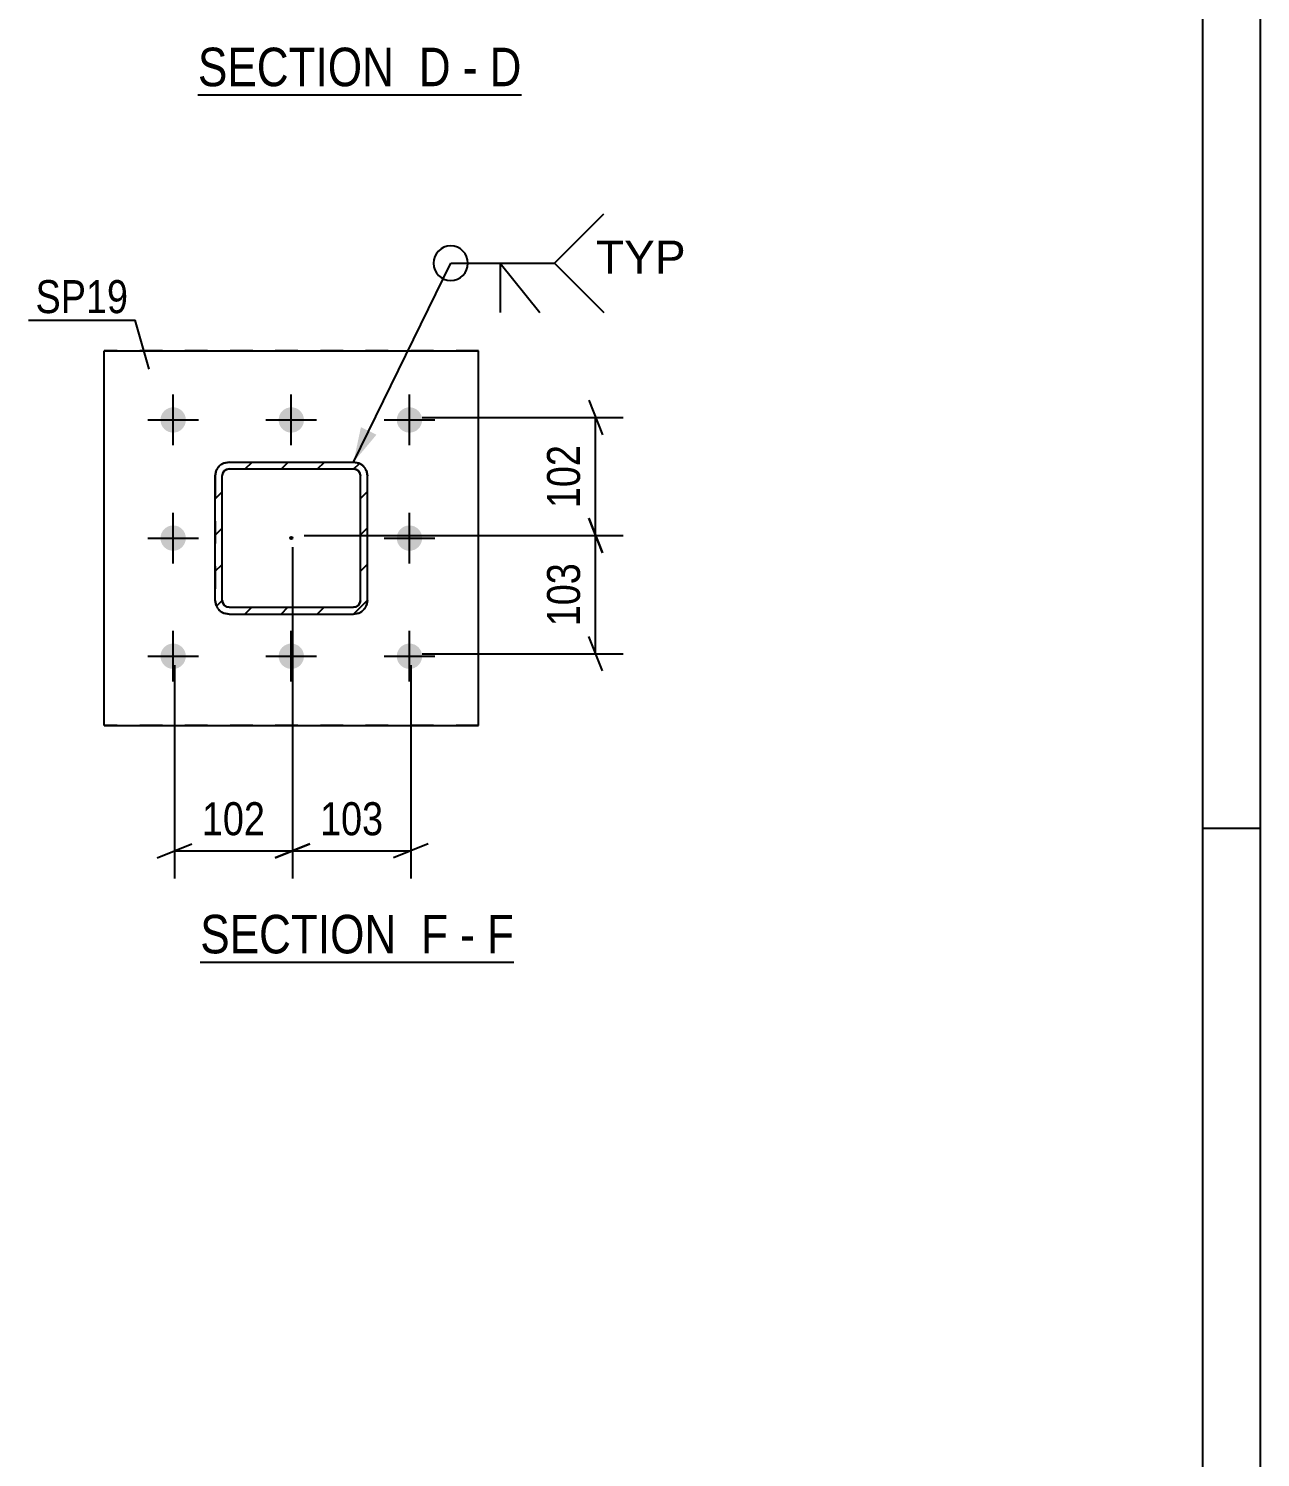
# Model space of a CAD drawing. Header units: millimetres. Extents: x 0 to 841, y 0 to 594.
# Drawn here: x 734.1 to 841, y 243.4 to 367.4 of the extents above; entities that cross this region are included whole.
import ezdxf

# ---------------------------------------------------------------- set-up
doc = ezdxf.new("R2010")
doc.units = ezdxf.units.MM
doc.linetypes.add('DXK_LINE_DOT2', pattern=[3.9198, 1.9599, -1.9599])
doc.linetypes.add('DXK_LINE_DOT3', pattern=[5.9187, 2.979, -0.9799, 0.9799, -0.9799])
doc.styles.add('Arial', font='ARIAL.TTF', dxfattribs={"height": 0.2})
doc.styles.add('Arial Narrow', font='ARIALN.TTF', dxfattribs={"height": 0.2})

# ---------------------------------------------------------------- blocks, each defined once
blk = doc.blocks.new('Unknown-122615563-1162')
at = {"color": 5, "linetype": 'Continuous'}
for p, q in [((841, 0), (841, 594)), ((836, 5), (836, 589)), ((841, 298), (836, 298))]:
    blk.add_line(p, q, dxfattribs=at)
blk = doc.blocks.new('Unknown-122615563-15 - 1405')
at = {"color": 6, "linetype": 'Continuous'}
blk.add_line((748.82, 361.66), (776.89, 361.66), dxfattribs=at)
at = {"color": 0, "linetype": 'Continuous'}
for points in [[(766.93, 362.41), (766.93, 365.91), (748.82, 365.91), (748.82, 362.41)], [(770.75, 362.41), (770.75, 365.91), (767.98, 365.91), (767.98, 362.41)], [(773.07, 362.41), (773.07, 365.91), (771.8, 365.91), (771.8, 362.41)], [(776.89, 362.41), (776.89, 365.91), (774.12, 365.91), (774.12, 362.41)]]:
    blk.add_wipeout(points, dxfattribs=at)
at = {"color": 7, "linetype": 'Continuous', "style": 'Arial Narrow'}
for s, p in [('SECTION ', (748.82, 362.41)), ('D', (767.98, 362.41)), ('D', (774.12, 362.41)), ('-', (771.8, 362.41))]:
    blk.add_text(s, height=3.34, dxfattribs=at).set_placement(p)
blk = doc.blocks.new('Unknown-122615563-16 - 4507')
at = {"color": 6, "linetype": 'Continuous'}
blk.add_line((749.02, 286.42), (776.23, 286.42), dxfattribs=at)
at = {"color": 0, "linetype": 'Continuous'}
for points in [[(767.13, 287.17), (767.13, 290.67), (749.02, 290.67), (749.02, 287.17)], [(770.52, 287.17), (770.52, 290.67), (768.18, 290.67), (768.18, 287.17)], [(772.84, 287.17), (772.84, 290.67), (771.57, 290.67), (771.57, 287.17)], [(776.23, 287.17), (776.23, 290.67), (773.89, 290.67), (773.89, 287.17)]]:
    blk.add_wipeout(points, dxfattribs=at)
at = {"color": 7, "linetype": 'Continuous', "style": 'Arial Narrow'}
for s, p in [('SECTION ', (749.02, 287.17)), ('F', (768.18, 287.17)), ('F', (773.89, 287.17)), ('-', (771.57, 287.17))]:
    blk.add_text(s, height=3.34, dxfattribs=at).set_placement(p)
blk = doc.blocks.new('Part-122615563-4565 - 4507')
at = {"linetype": 'Continuous'}
h = blk.add_hatch(dxfattribs=at)
h.set_pattern_fill('', scale=0.7, style=0, pattern_type=0)
h.set_pattern_definition([(45, (762.3214, 316.604), (-1.57154, 1.57154), [])])
h.paths.add_polyline_path([(751.52, 316.6), (762.32, 316.6), (762.78, 316.7), (763.17, 316.96), (763.43, 317.34), (763.52, 317.8), (763.52, 328.6), (763.43, 329.06), (763.17, 329.45), (762.78, 329.71), (762.32, 329.8), (751.52, 329.8), (751.06, 329.71), (750.67, 329.45), (750.41, 329.06), (750.32, 328.6), (750.32, 317.8), (750.41, 317.34), (750.67, 316.96), (751.06, 316.7)])
h.paths.add_polyline_path([(750.97, 317.57), (750.92, 317.8), (750.92, 328.6), (750.97, 328.83), (751.1, 329.03), (751.29, 329.16), (751.52, 329.2), (762.32, 329.2), (762.55, 329.16), (762.75, 329.03), (762.88, 328.83), (762.92, 328.6), (762.92, 317.8), (762.88, 317.57), (762.75, 317.38), (762.55, 317.25), (762.32, 317.2), (751.52, 317.2), (751.29, 317.25), (751.1, 317.38)])
blk.add_hatch(color=30, dxfattribs=at).paths.add_polyline_path([(756.92, 323.1, -1), (756.92, 323.3, -1)])
at = {"color": 7, "linetype": 'DXK_LINE_DOT2'}
for p, q in [((751.06, 329.71), (751.52, 329.8)), ((751.52, 329.8), (762.32, 329.8)), ((762.32, 329.8), (762.78, 329.71)), ((750.32, 328.6), (750.41, 329.06)), ((750.32, 328.6), (750.32, 317.8)), ((750.97, 328.83), (750.92, 328.6)), ((750.92, 317.8), (750.92, 328.6)), ((751.1, 329.03), (750.97, 328.83)), ((751.29, 329.16), (751.1, 329.03)), ((751.52, 329.2), (751.29, 329.16)), ((751.52, 329.2), (762.32, 329.2)), ((762.55, 329.16), (762.32, 329.2)), ((762.75, 329.03), (762.55, 329.16)), ((762.88, 328.83), (762.75, 329.03)), ((762.92, 328.6), (762.88, 328.83)), ((762.92, 317.8), (762.92, 328.6)), ((763.43, 329.06), (763.52, 328.6)), ((763.52, 317.8), (763.52, 328.6)), ((750.41, 317.34), (750.32, 317.8)), ((750.92, 317.8), (750.97, 317.57)), ((750.97, 317.57), (751.1, 317.38)), ((751.1, 317.38), (751.29, 317.25)), ((762.55, 317.25), (762.75, 317.38)), ((762.75, 317.38), (762.88, 317.57)), ((762.88, 317.57), (762.92, 317.8)), ((763.52, 317.8), (763.43, 317.34)), ((751.52, 316.6), (751.06, 316.7)), ((751.29, 317.25), (751.52, 317.2)), ((751.52, 317.2), (762.32, 317.2)), ((751.52, 316.6), (762.32, 316.6)), ((762.32, 317.2), (762.55, 317.25)), ((762.78, 316.7), (762.32, 316.6))]:
    blk.add_line(p, q, dxfattribs=at)
at = {"color": 2, "linetype": 'Continuous'}
for p, q in [((751.52, 329.8), (751.06, 329.71)), ((751.52, 329.8), (751.52, 329.8)), ((751.52, 329.8), (762.32, 329.8)), ((762.32, 329.8), (762.32, 329.8)), ((762.78, 329.71), (762.32, 329.8)), ((750.41, 329.06), (750.32, 328.6)), ((750.32, 328.6), (750.32, 328.6)), ((750.32, 317.8), (750.32, 328.6)), ((750.92, 328.6), (750.97, 328.83)), ((750.92, 328.6), (750.92, 328.6)), ((750.92, 317.8), (750.92, 328.6)), ((750.97, 328.83), (751.1, 329.03)), ((751.1, 329.03), (751.29, 329.16)), ((751.29, 329.16), (751.52, 329.2)), ((751.52, 329.2), (751.52, 329.2)), ((751.52, 329.2), (762.32, 329.2)), ((762.32, 329.2), (762.32, 329.2)), ((762.32, 329.2), (762.55, 329.16)), ((762.55, 329.16), (762.75, 329.03)), ((762.75, 329.03), (762.88, 328.83)), ((762.88, 328.83), (762.92, 328.6)), ((762.92, 328.6), (762.92, 328.6)), ((762.92, 317.8), (762.92, 328.6)), ((763.52, 328.6), (763.43, 329.06)), ((763.52, 328.6), (763.52, 328.6)), ((763.52, 317.8), (763.52, 328.6)), ((750.32, 317.8), (750.32, 317.8)), ((750.32, 317.8), (750.41, 317.34)), ((750.92, 317.8), (750.92, 317.8)), ((750.97, 317.57), (750.92, 317.8)), ((751.1, 317.38), (750.97, 317.57)), ((751.29, 317.25), (751.1, 317.38)), ((762.75, 317.38), (762.55, 317.25)), ((762.88, 317.57), (762.75, 317.38)), ((762.92, 317.8), (762.88, 317.57)), ((762.92, 317.8), (762.92, 317.8)), ((763.43, 317.34), (763.52, 317.8)), ((763.52, 317.8), (763.52, 317.8)), ((751.06, 316.7), (751.52, 316.6)), ((751.52, 317.2), (751.29, 317.25)), ((751.52, 317.2), (751.52, 317.2)), ((751.52, 317.2), (762.32, 317.2)), ((751.52, 316.6), (751.52, 316.6)), ((751.52, 316.6), (762.32, 316.6)), ((762.55, 317.25), (762.32, 317.2)), ((762.32, 317.2), (762.32, 317.2)), ((762.32, 316.6), (762.78, 316.7)), ((762.32, 316.6), (762.32, 316.6))]:
    blk.add_line(p, q, dxfattribs=at)
at = {"color": 7, "linetype": 'DXK_LINE_DOT3'}
blk.add_line((756.92, 323.2), (756.92, 323.2), dxfattribs=at)
at = {"color": 30, "linetype": 'DXK_LINE_DOT3'}
blk.add_line((756.92, 323.2), (756.92, 323.2), dxfattribs=at)
at = {"color": 30, "linetype": 'Continuous'}
blk.add_circle((756.92, 323.2), 0.1, dxfattribs=at)
at = {"color": 7, "linetype": 'DXK_LINE_DOT2'}
for centre, start, end in [((751.52, 328.6), 112.5, 157.5), ((762.32, 328.6), 22.5, 67.5), ((751.52, 317.8), 202.5, 247.5), ((762.32, 317.8), 292.5, 337.5)]:
    blk.add_arc(centre, 1.2, start, end, dxfattribs=at)
at = {"color": 2, "linetype": 'Continuous'}
for centre, start, end in [((751.52, 328.6), 112.5, 157.5), ((762.32, 328.6), 22.5, 67.5), ((751.52, 317.8), 202.5, 247.5), ((762.32, 317.8), 292.5, 337.5)]:
    blk.add_arc(centre, 1.2, start, end, dxfattribs=at)
blk = doc.blocks.new('Bolt-122615563-4510 - 4507')
at = {"linetype": 'Continuous'}
for points in [[(746.67, 334.55, -1), (746.67, 332.35, -1)], [(756.92, 334.55, -1), (756.92, 332.35, -1)], [(767.17, 334.55, -1), (767.17, 332.35, -1)], [(746.67, 324.3, -1), (746.67, 322.1, -1)], [(767.17, 324.3, -1), (767.17, 322.1, -1)], [(746.67, 314.05, -1), (746.67, 311.85, -1)], [(756.92, 314.05, -1), (756.92, 311.85, -1)], [(767.17, 314.05, -1), (767.17, 311.85, -1)]]:
    blk.add_hatch(color=1, dxfattribs=at).paths.add_polyline_path(points)
at = {"color": 1, "linetype": 'Continuous'}
for p, q in [((746.67, 331.25), (746.67, 335.65)), ((756.92, 331.25), (756.92, 335.65)), ((767.17, 331.25), (767.17, 335.65)), ((744.47, 333.45), (748.87, 333.45)), ((754.72, 333.45), (759.12, 333.45)), ((764.97, 333.45), (769.37, 333.45)), ((746.67, 321), (746.67, 325.4)), ((767.17, 321), (767.17, 325.4)), ((744.47, 323.2), (748.87, 323.2)), ((764.97, 323.2), (769.37, 323.2)), ((746.67, 310.75), (746.67, 315.15)), ((756.92, 310.75), (756.92, 315.15)), ((767.17, 310.75), (767.17, 315.15)), ((744.47, 312.95), (748.87, 312.95)), ((754.72, 312.95), (759.12, 312.95)), ((764.97, 312.95), (769.37, 312.95))]:
    blk.add_line(p, q, dxfattribs=at)
blk = doc.blocks.new('Part-122615563-4540 - 4507')
at = {"color": 2, "linetype": 'Continuous'}
for p, q in [((740.67, 306.95), (740.67, 339.45)), ((740.67, 339.45), (773.17, 339.45)), ((773.17, 306.95), (773.17, 339.45)), ((740.67, 306.95), (773.17, 306.95))]:
    blk.add_line(p, q, dxfattribs=at)
at = {"color": 7, "linetype": 'DXK_LINE_DOT2'}
for p, q in [((773.17, 339.45), (740.67, 339.45)), ((773.17, 306.95), (740.67, 306.95))]:
    blk.add_line(p, q, dxfattribs=at)
blk = doc.blocks.new('StraightDimension-122615563-4600 - 4507')
at = {"color": 7, "linetype": 'Continuous'}
for p, q in [((782.72, 335.17), (783.92, 332.17)), ((768.28, 333.67), (785.72, 333.67)), ((783.32, 323.42), (783.32, 333.67)), ((783.92, 321.92), (782.72, 324.92)), ((758.03, 323.42), (785.72, 323.42))]:
    blk.add_line(p, q, dxfattribs=at)
at = {"color": 0}
blk.add_wipeout([(782.57, 331.89), (778.37, 331.89), (778.37, 325.2), (782.57, 325.2)], dxfattribs=at)
at = {"color": 3, "style": 'Arial Narrow'}
blk.add_text('102', height=2.863, rotation=90.0002, dxfattribs=at).set_placement((781.97, 325.8))
blk = doc.blocks.new('StraightDimension-122615563-4604 - 4507')
at = {"color": 7, "linetype": 'Continuous'}
for p, q in [((757.03, 322.42), (757.03, 293.67)), ((767.28, 312.17), (767.28, 293.67)), ((755.53, 295.47), (758.53, 296.67)), ((768.78, 296.67), (765.78, 295.47)), ((757.03, 296.07), (767.28, 296.07))]:
    blk.add_line(p, q, dxfattribs=at)
at = {"color": 0}
blk.add_wipeout([(765.5, 296.82), (765.5, 301.02), (758.81, 301.02), (758.81, 296.82)], dxfattribs=at)
at = {"color": 3, "style": 'Arial Narrow'}
blk.add_text('103', height=2.863, dxfattribs=at).set_placement((759.41, 297.42))
blk = doc.blocks.new('StraightDimension-122615563-4601 - 4507')
at = {"color": 7, "linetype": 'Continuous'}
for p, q in [((782.72, 324.92), (783.92, 321.92)), ((758.03, 323.42), (785.72, 323.42)), ((783.32, 313.17), (783.32, 323.42)), ((783.92, 311.67), (782.72, 314.67)), ((768.28, 313.17), (785.72, 313.17))]:
    blk.add_line(p, q, dxfattribs=at)
at = {"color": 0}
blk.add_wipeout([(782.57, 321.64), (778.37, 321.64), (778.37, 314.95), (782.57, 314.95)], dxfattribs=at)
at = {"color": 3, "style": 'Arial Narrow'}
blk.add_text('103', height=2.863, rotation=90.0002, dxfattribs=at).set_placement((781.97, 315.55))
blk = doc.blocks.new('StraightDimension-122615563-4603 - 4507')
at = {"color": 7, "linetype": 'Continuous'}
for p, q in [((757.03, 322.42), (757.03, 293.67)), ((746.78, 312.17), (746.78, 293.67)), ((745.28, 295.47), (748.28, 296.67)), ((758.53, 296.67), (755.53, 295.47)), ((746.78, 296.07), (757.03, 296.07))]:
    blk.add_line(p, q, dxfattribs=at)
at = {"color": 0}
blk.add_wipeout([(755.25, 296.82), (755.25, 301.02), (748.56, 301.02), (748.56, 296.82)], dxfattribs=at)
at = {"color": 3, "style": 'Arial Narrow'}
blk.add_text('102', height=2.863, dxfattribs=at).set_placement((749.16, 297.42))
blk = doc.blocks.new('Mark-122615563-4536 - 4507')
at = {"color": 0}
blk.add_wipeout([(742.77, 342.72), (742.77, 345.72), (734.73, 345.72), (734.73, 342.72)], dxfattribs=at)
blk.add_wipeout([(742.77, 342.72), (742.77, 345.72), (734.73, 345.72), (734.73, 342.72)], dxfattribs=at)
at = {"color": 30, "linetype": 'Continuous'}
for p in [(734.13, 342.12), (744.6, 337.86)]:
    blk.add_line(p, (743.37, 342.12), dxfattribs=at)
at = {"color": 3, "style": 'Arial Narrow'}
blk.add_text('SP19', height=2.863, dxfattribs=at).set_placement((734.73, 342.72))
blk = doc.blocks.new('WeldMark-122615563-12072 - 4507')
at = {"linetype": 'Continuous'}
blk.add_hatch(color=30, dxfattribs=at).paths.add_polyline_path([(764.31, 332.17), (762.32, 329.8), (762.96, 332.83)])
at = {"color": 30, "linetype": 'Continuous'}
for p, q in [((762.32, 329.8), (770.75, 347.05)), ((770.75, 347.05), (779.75, 347.05))]:
    blk.add_line(p, q, dxfattribs=at)
at = {"color": 3, "linetype": 'Continuous'}
for q in [(778.47, 342.77), (775.04, 342.77)]:
    blk.add_line((775.04, 347.05), q, dxfattribs=at)
for start, end in [(90, 270), (270, 90)]:
    blk.add_arc((770.75, 347.05), 1.5, start, end, dxfattribs=at)
at = {"color": 0, "linetype": 'Continuous'}
blk.add_wipeout([(791.13, 346.15), (791.13, 349.15), (783.35, 349.15), (783.35, 346.15)], dxfattribs=at)
blk.add_wipeout([(791.13, 346.15), (791.13, 349.15), (783.35, 349.15), (783.35, 346.15)], dxfattribs=at)
at = {"color": 3, "linetype": 'Continuous'}
for q in [(784.04, 351.34), (784.04, 342.77)]:
    blk.add_line((779.75, 347.05), q, dxfattribs=at)
at = {"color": 3, "linetype": 'Continuous', "style": 'Arial'}
blk.add_text('TYP', height=2.865, dxfattribs=at).set_placement((783.35, 346.15))

msp = doc.modelspace()

# ---------------------------------------------------------------- block references
for name in ['Unknown-122615563-1162', 'Part-122615563-4540 - 4507', 'Bolt-122615563-4510 - 4507', 'Part-122615563-4565 - 4507']:
    msp.add_blockref(name, (0, 0))

# ---------------------------------------------------------------- next in the draw order: block references
for name in ['Unknown-122615563-15 - 1405', 'Mark-122615563-4536 - 4507', 'StraightDimension-122615563-4600 - 4507', 'Unknown-122615563-16 - 4507']:
    msp.add_blockref(name, (0, 0))

# ---------------------------------------------------------------- next in the draw order: block references
for name in ['WeldMark-122615563-12072 - 4507', 'StraightDimension-122615563-4604 - 4507']:
    msp.add_blockref(name, (0, 0))

# ---------------------------------------------------------------- next in the draw order: block references
msp.add_blockref('StraightDimension-122615563-4601 - 4507', (0, 0))

# ---------------------------------------------------------------- next in the draw order: block references
msp.add_blockref('StraightDimension-122615563-4603 - 4507', (0, 0))

doc.saveas('drawing.dxf')
